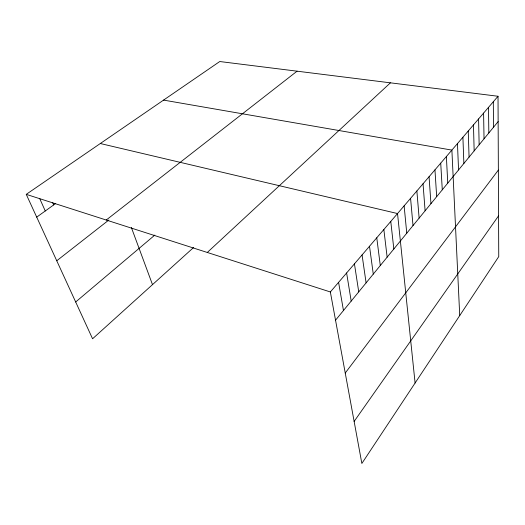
<?xml version="1.0" encoding="UTF-8"?>
<svg xmlns="http://www.w3.org/2000/svg" width="525" height="525" viewBox="0 0 525 525"><rect width="100%" height="100%" fill="white"/><g stroke="black" fill="none" stroke-linecap="round" stroke-linejoin="round"><path stroke-width="0.79" d="M354.132 421.431L498.566 215.827M345.24 373.032L498.356 170.093M335.541 320.197L498.14 121.59M498.022 96.259L498.75 256.607L361.856 463.47L330.35 291.959L498.022 96.259L219.758 61.53L26.25 194.355L92.571 338.769L193.712 247.393M207.29 252.459L390.423 82.832M75.672 301.98L154.836 235.082M56.753 260.767L108.859 220.008M106.234 220.027L297.078 71.177M36.711 217.127L55.571 203.569M163.564 100.104L451.887 150.104L459.729 315.571M100.308 143.522L397.53 213.55L415.091 383.02M26.25 194.355L330.35 291.959M39.69 198.529L45.268 210.978M52.71 202.748L53.668 204.934M131.362 227.496L152.493 284.629M338.586 282.345L343.462 310.518M346.612 272.98L351.192 301.074M354.434 263.845L358.739 291.861M362.066 254.947L366.096 282.877M369.508 246.258L373.275 274.103M376.766 237.786L380.29 265.532M383.854 229.51L387.142 257.165M390.771 221.438L393.835 248.994M404.125 205.852L406.763 233.198M410.576 198.325L413.011 225.566M416.876 190.969L419.127 218.098M423.038 183.776L425.106 210.801M429.063 176.741L430.953 203.654M434.956 169.864L436.675 196.658M440.724 163.137L442.28 189.814M446.368 156.548L447.766 183.113M457.459 143.601L458.561 169.929M462.906 137.242L463.87 163.446M468.241 131.014L469.068 157.1M473.465 124.917L474.16 150.878M478.577 118.952L479.148 144.782M483.591 113.098L484.037 138.81M488.499 107.369L488.834 132.956M493.31 101.758L493.533 127.221"/></g></svg>
